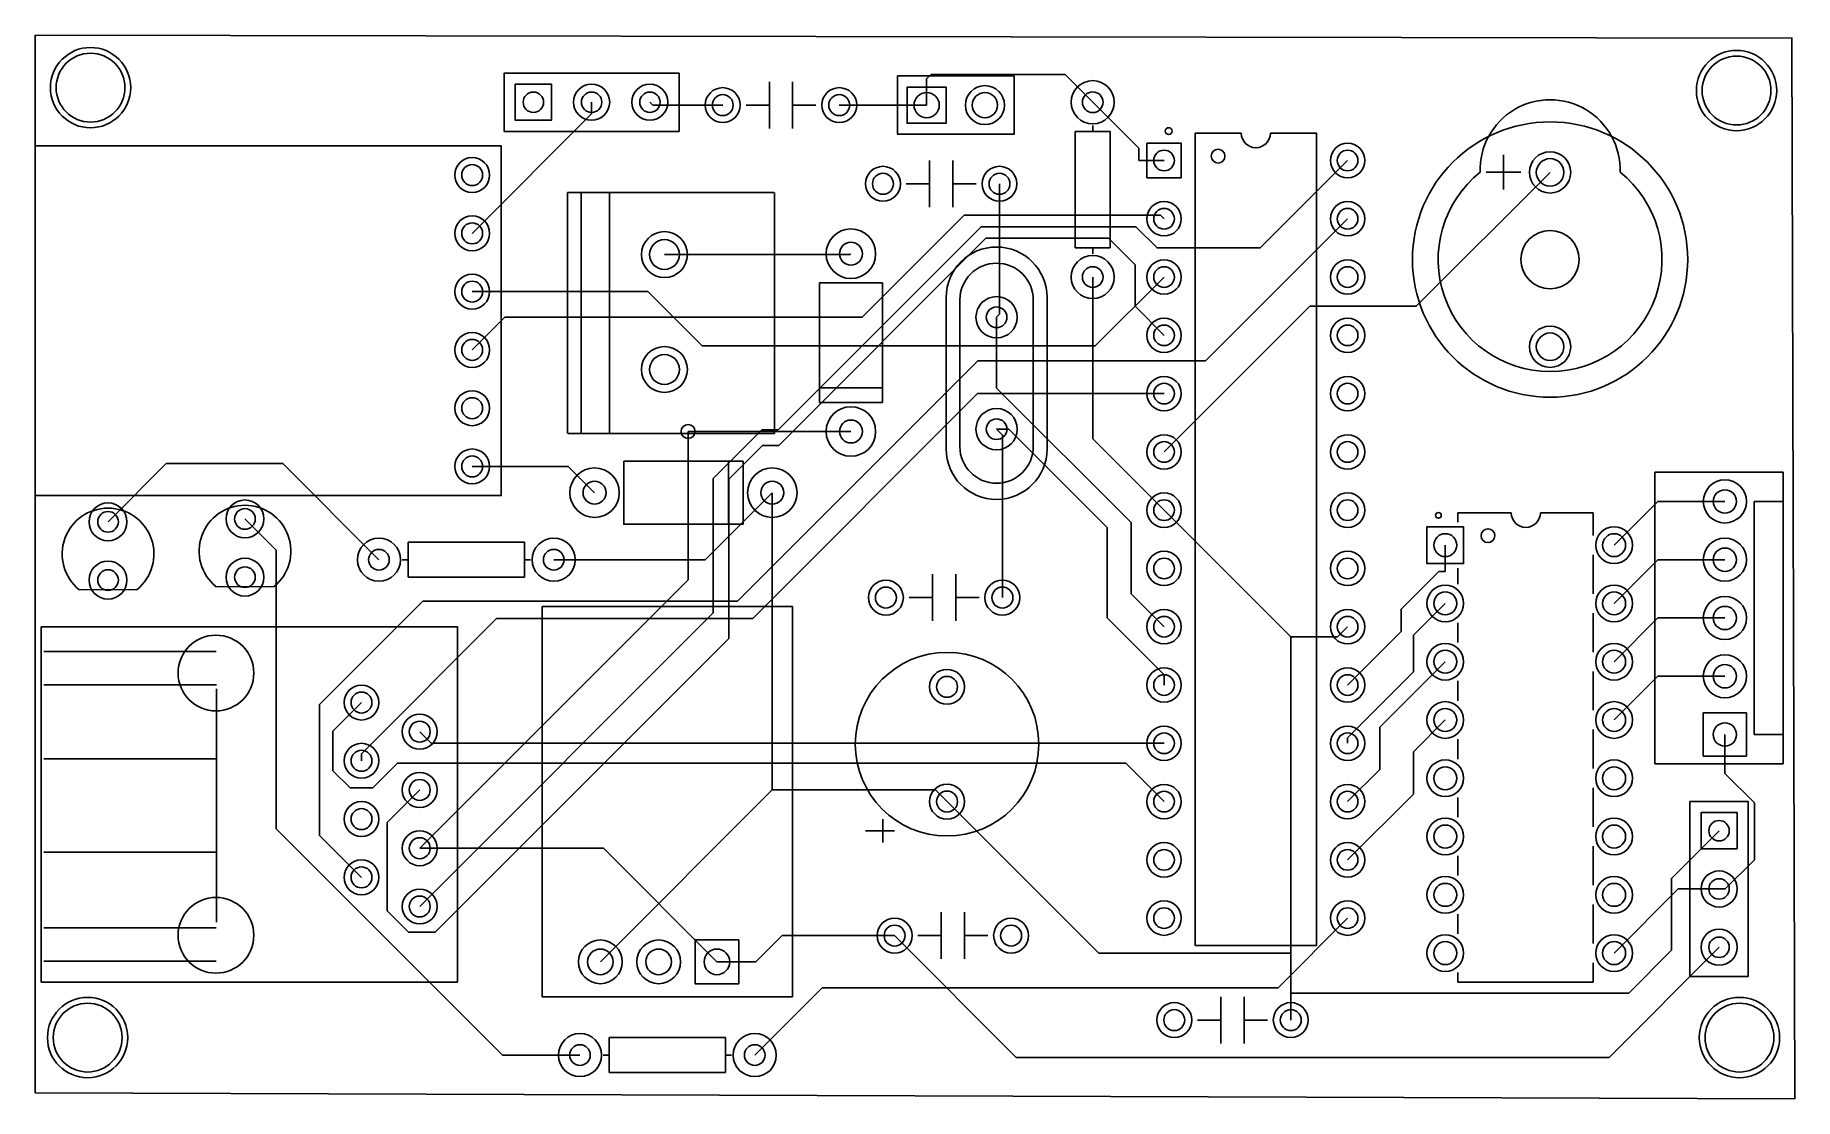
# Model space of a CAD drawing. Header units: millimetres. Extents: x 7.2 to 83.9, y -134.9 to -88.5.
import ezdxf

# ---------------------------------------------------------------- set-up
doc = ezdxf.new("R2010")
doc.units = ezdxf.units.MM

msp = doc.modelspace()

# ---------------------------------------------------------------- linework, layer by layer
for points in [[(83.947, -134.874), (7.239, -134.62), (7.239, -88.519), (83.82, -88.646), (83.947, -134.874)], [(28.169, -90.653), (29.743, -90.653), (29.743, -92.227), (28.169, -92.227)], [(45.251, -90.78), (46.951, -90.78), (46.951, -92.354), (45.251, -92.354)], [(27.559, -93.345), (27.559, -93.345), (7.239, -93.345), (7.239, -108.585), (27.559, -108.585), (27.559, -93.345)], [(55.702, -93.23), (57.202, -93.23), (57.202, -94.73), (55.702, -94.73)], [(44.171, -99.314), (44.171, -104.521), (41.427, -104.521), (41.427, -99.314), (44.171, -99.314)], [(32.893, -107.086), (38.1, -107.086), (38.1, -109.83), (32.893, -109.83), (32.893, -107.086)], [(69.51, -109.944), (69.51, -111.544), (67.91, -111.544), (67.91, -109.944)], [(75.27, -110.744), (75.27, -110.744)], [(76.87, -110.744), (76.87, -110.744)], [(67.91, -113.284), (67.91, -113.284)], [(69.51, -113.284), (69.51, -113.284)], [(75.27, -113.284), (75.27, -113.284)], [(76.87, -113.284), (76.87, -113.284)], [(67.91, -115.824), (67.91, -115.824)], [(69.51, -115.824), (69.51, -115.824)], [(75.27, -115.824), (75.27, -115.824)], [(76.87, -115.824), (76.87, -115.824)], [(79.959, -119.939), (79.959, -118.059), (81.839, -118.059), (81.839, -119.939)], [(67.91, -118.364), (67.91, -118.364)], [(69.51, -118.364), (69.51, -118.364)], [(75.27, -118.364), (75.27, -118.364)], [(76.87, -118.364), (76.87, -118.364)], [(67.91, -120.904), (67.91, -120.904)], [(69.51, -120.904), (69.51, -120.904)], [(75.27, -120.904), (75.27, -120.904)], [(76.87, -120.904), (76.87, -120.904)], [(81.432, -122.403), (81.432, -123.977), (79.858, -123.977), (79.858, -122.403)], [(67.91, -123.444), (67.91, -123.444)], [(69.51, -123.444), (69.51, -123.444)], [(75.27, -123.444), (75.27, -123.444)], [(76.87, -123.444), (76.87, -123.444)], [(67.91, -125.984), (67.91, -125.984)], [(69.51, -125.984), (69.51, -125.984)], [(75.27, -125.984), (75.27, -125.984)], [(76.87, -125.984), (76.87, -125.984)], [(36.004, -127.952), (37.909, -127.952), (37.909, -129.857), (36.004, -129.857)], [(67.91, -128.524), (67.91, -128.524)], [(69.51, -128.524), (69.51, -128.524)], [(75.27, -128.524), (75.27, -128.524)], [(76.87, -128.524), (76.87, -128.524)]]:
    msp.add_lwpolyline(points, close=True)
for points in [[(29.591, -90.17), (27.686, -90.17), (27.686, -92.71), (35.306, -92.71), (35.306, -90.17)], [(35.306, -90.17), (29.591, -90.17)], [(49.911, -90.297), (49.911, -92.837), (44.831, -92.837), (44.831, -90.297), (46.736, -90.297)], [(46.101, -90.427), (46.291, -90.239), (52.139, -90.239), (53.34, -91.44)], [(46.101, -91.567), (46.101, -90.427)], [(49.911, -90.297), (46.736, -90.297)], [(39.243, -92.583), (39.243, -90.551)], [(40.259, -91.567), (40.259, -90.551)], [(31.496, -91.44), (31.496, -91.948), (26.289, -97.155)], [(37.211, -91.567), (34.163, -91.567), (34.036, -91.44)], [(38.227, -91.567), (39.243, -91.567)], [(41.275, -91.567), (40.259, -91.567), (40.259, -92.583)], [(42.291, -91.567), (46.101, -91.567)], [(53.34, -91.44), (55.349, -93.449), (55.349, -93.98)], [(52.578, -92.71), (53.34, -92.71)], [(52.578, -97.79), (52.578, -92.71)], [(53.34, -92.71), (53.34, -92.456)], [(53.34, -92.71), (54.102, -92.71)], [(54.102, -92.71), (54.102, -97.79)], [(61.087, -92.79), (63.102, -92.79), (63.102, -128.19), (57.802, -128.19), (57.802, -92.79), (59.817, -92.79)], [(24.003, -126.495), (36.8, -113.695), (36.8, -107.833), (38.913, -105.72), (39.624, -105.72), (48.476, -96.868), (55.222, -96.868), (56.144, -97.79), (60.643, -97.79), (64.452, -93.98)], [(46.228, -96.012), (46.228, -93.98)], [(47.244, -94.996), (47.244, -93.98)], [(56.452, -93.98), (55.349, -93.98)], [(71.247, -93.726), (71.247, -95.25)], [(45.212, -94.996), (46.228, -94.996)], [(48.26, -94.996), (47.244, -94.996), (47.244, -96.012)], [(49.149, -100.81), (49.276, -100.683), (49.276, -94.996)], [(56.452, -106.68), (62.801, -100.33), (67.447, -100.33), (73.279, -94.498)], [(70.485, -94.488), (72.009, -94.488)], [(30.44, -95.379), (39.44, -95.379)], [(30.44, -105.879), (30.44, -95.379)], [(31.04, -105.879), (31.04, -95.379)], [(32.27, -105.909), (32.27, -95.409)], [(39.47, -105.879), (39.47, -95.379)], [(64.452, -96.52), (58.263, -102.71), (48.329, -102.71), (37.849, -113.19), (24.135, -113.19), (19.634, -117.691), (19.634, -123.393), (21.466, -125.225)], [(26.289, -102.235), (27.714, -100.81), (43.297, -100.81), (47.742, -96.365), (56.297, -96.365), (56.452, -96.52)], [(24.003, -121.415), (22.578, -122.837), (22.578, -126.683), (23.51, -127.615), (24.674, -127.615), (37.48, -114.808), (37.48, -107.864), (38.943, -106.401), (39.654, -106.401), (48.684, -97.371), (54.026, -97.371), (55.184, -98.529), (55.184, -100.333), (56.452, -101.6)], [(34.671, -98.08), (42.763, -98.08), (42.799, -98.044)], [(53.34, -97.79), (52.578, -97.79)], [(53.34, -97.79), (53.34, -98.044)], [(54.102, -97.79), (53.34, -97.79)], [(56.452, -99.06), (53.449, -102.062), (36.319, -102.062), (33.952, -99.695), (26.289, -99.695)], [(53.34, -99.06), (53.34, -106.108), (56.452, -109.22)], [(46.949, -106.551), (46.949, -99.951)], [(47.549, -100.051), (47.549, -106.451)], [(50.749, -106.451), (50.749, -100.051)], [(51.349, -99.951), (51.349, -106.551)], [(49.149, -100.81), (49.149, -103.899), (55.014, -109.764), (55.014, -112.862), (56.452, -114.3)], [(56.452, -104.14), (48.321, -104.14), (38.517, -113.944), (27.356, -113.944), (21.466, -119.835), (21.466, -120.145)], [(44.171, -103.886), (41.427, -103.886)], [(24.003, -123.955), (35.702, -112.253), (35.702, -105.791)], [(42.799, -105.791), (35.702, -105.791)], [(49.149, -105.692), (49.685, -105.692), (53.975, -109.982), (53.975, -113.919), (56.452, -116.395), (56.452, -116.84)], [(49.149, -105.692), (49.403, -105.946), (49.403, -113.03)], [(30.47, -105.879), (39.47, -105.879)], [(22.225, -111.379), (18.034, -107.188), (12.954, -107.188), (10.414, -109.728)], [(31.623, -108.458), (30.48, -107.315), (26.289, -107.315)], [(37.465, -107.086), (37.465, -109.83)], [(77.851, -107.569), (83.439, -107.569)], [(77.851, -107.569), (77.851, -120.269)], [(83.439, -107.569), (83.439, -118.999)], [(29.845, -111.379), (36.449, -111.379), (39.37, -108.458)], [(39.37, -108.458), (39.37, -121.412)], [(80.899, -108.839), (77.975, -108.839), (76.07, -110.744)], [(82.169, -118.999), (82.169, -108.839)], [(82.169, -108.839), (83.439, -108.839)], [(30.988, -132.969), (27.61, -132.969), (17.744, -123.106), (17.744, -110.962), (16.383, -109.601)], [(61.976, -114.745), (56.452, -109.22)], [(69.26, -109.334), (71.585, -109.334)], [(69.26, -109.334), (69.26, -109.746)], [(75.16, -109.334), (72.855, -109.334)], [(75.16, -109.334), (75.16, -110.323)], [(23.495, -111.379), (23.495, -110.617)], [(23.495, -110.617), (28.575, -110.617)], [(28.575, -110.617), (28.575, -111.379)], [(68.71, -110.744), (68.71, -111.897)], [(75.16, -111.165), (75.16, -112.863)], [(23.495, -111.379), (23.241, -111.379)], [(23.495, -112.141), (23.495, -111.379)], [(28.575, -111.379), (28.829, -111.379)], [(28.575, -111.379), (28.575, -112.141)], [(64.452, -116.84), (66.787, -114.506), (66.787, -113.533), (68.423, -111.897), (68.71, -111.897)], [(69.26, -111.742), (69.26, -112.445)], [(80.899, -111.379), (77.975, -111.379), (76.07, -113.284)], [(11.684, -112.679), (9.136, -112.685)], [(17.653, -112.552), (15.105, -112.558)], [(28.575, -112.141), (23.495, -112.141)], [(46.355, -114.046), (46.355, -112.014)], [(47.371, -113.03), (47.371, -112.014)], [(29.337, -130.429), (29.337, -113.411)], [(29.337, -113.411), (40.259, -113.411)], [(40.259, -130.429), (40.259, -113.411)], [(45.339, -113.03), (46.355, -113.03)], [(48.387, -113.03), (47.371, -113.03), (47.371, -114.046)], [(64.452, -119.38), (64.452, -119.136), (67.323, -116.266), (67.323, -114.673), (68.71, -113.284)], [(69.26, -114.124), (69.26, -114.985)], [(75.16, -113.705), (75.16, -115.403)], [(80.899, -113.919), (77.975, -113.919), (76.07, -115.824)], [(7.493, -129.798), (7.493, -114.298)], [(7.493, -114.301), (25.654, -114.301)], [(25.654, -129.795), (25.654, -114.295)], [(61.976, -114.745), (64.008, -114.745), (64.452, -114.3)], [(61.976, -128.532), (61.976, -114.745)], [(15.133, -115.378), (7.62, -115.378)], [(64.452, -121.92), (65.855, -120.518), (65.855, -118.681), (68.71, -115.824)], [(75.16, -116.245), (75.16, -117.943)], [(80.899, -116.459), (77.975, -116.459), (76.07, -118.364)], [(7.62, -116.828), (15.141, -116.828)], [(15.137, -117.006), (15.137, -127.171)], [(69.26, -116.664), (69.26, -117.525)], [(21.466, -117.605), (20.221, -118.847), (20.221, -120.581), (20.963, -121.323), (21.956, -121.323), (23.028, -120.249), (54.783, -120.249), (56.452, -121.92)], [(24.003, -118.875), (24.508, -119.38), (56.452, -119.38)], [(64.452, -124.46), (67.323, -121.59), (67.323, -119.753), (68.71, -118.364)], [(75.16, -118.785), (75.16, -120.483)], [(69.26, -119.204), (69.26, -120.065)], [(80.899, -118.999), (80.899, -120.691)], [(83.439, -118.999), (82.169, -118.999)], [(83.439, -118.999), (83.439, -120.269)], [(7.62, -120.056), (15.137, -120.056)], [(77.851, -120.269), (83.439, -120.269)], [(80.899, -120.691), (82.184, -121.973), (82.184, -124.46), (80.914, -125.73), (80.645, -125.73)], [(39.37, -121.412), (31.877, -128.905)], [(46.99, -121.92), (46.482, -121.412), (39.37, -121.412)], [(61.976, -128.532), (53.602, -128.532), (46.99, -121.92)], [(69.26, -121.744), (69.26, -122.605)], [(75.16, -121.325), (75.16, -123.023)], [(81.915, -123.825), (81.915, -121.92), (79.375, -121.92), (79.375, -129.54), (81.915, -129.54)], [(44.196, -123.444), (44.196, -122.682)], [(43.434, -123.19), (44.704, -123.19)], [(44.196, -123.444), (44.196, -123.698)], [(61.976, -130.264), (76.705, -130.264), (78.567, -128.402), (78.567, -125.27), (80.645, -123.19)], [(7.62, -124.12), (15.137, -124.12)], [(24.003, -123.955), (32.007, -123.955), (36.957, -128.905)], [(75.16, -123.865), (75.16, -125.563)], [(81.915, -129.54), (81.915, -123.825)], [(69.26, -124.284), (69.26, -125.145)], [(80.645, -125.73), (78.864, -125.73), (76.07, -128.524)], [(75.16, -126.405), (75.16, -128.103)], [(38.608, -132.969), (41.547, -130.033), (61.42, -130.033), (64.452, -127)], [(45.72, -127.762), (46.736, -127.762), (46.736, -126.746)], [(47.752, -126.746), (47.752, -128.778)], [(69.26, -126.824), (69.26, -127.685)], [(15.133, -127.428), (7.62, -127.428)], [(44.704, -127.762), (39.804, -127.762), (38.661, -128.905)], [(44.704, -127.762), (50.01, -133.068), (75.847, -133.068), (80.645, -128.27)], [(46.736, -127.762), (46.736, -128.778)], [(48.768, -127.762), (47.752, -127.762)], [(61.976, -130.264), (61.976, -128.532)], [(15.133, -128.878), (7.62, -128.878)], [(36.957, -128.905), (38.661, -128.905)], [(69.26, -129.794), (69.26, -129.364)], [(75.16, -128.945), (75.16, -129.794)], [(7.493, -129.795), (25.654, -129.795)], [(61.976, -131.445), (61.976, -130.264)], [(75.16, -129.794), (69.26, -129.794)], [(29.337, -130.429), (40.259, -130.429)], [(58.928, -132.461), (58.928, -130.429)], [(59.944, -131.445), (59.944, -130.429)], [(57.912, -131.445), (58.928, -131.445)], [(60.96, -131.445), (59.944, -131.445), (59.944, -132.461)], [(32.258, -132.969), (32.258, -132.207)], [(32.258, -132.207), (37.338, -132.207)], [(37.338, -132.207), (37.338, -132.969)], [(32.258, -132.969), (32.004, -132.969)], [(32.258, -133.731), (32.258, -132.969)], [(37.338, -132.969), (37.592, -132.969)], [(37.338, -132.969), (37.338, -133.731)], [(37.338, -133.731), (32.258, -133.731)]]:
    msp.add_lwpolyline(points)
for centre, radius in [((9.652, -90.805), 1.75), ((9.652, -90.805), 1.5), ((81.407, -90.932), 1.75), ((81.407, -90.932), 1.5), ((53.34, -91.44), 0.94), ((28.956, -91.44), 0.445), ((31.496, -91.44), 0.787), ((31.496, -91.44), 0.445), ((34.036, -91.44), 0.787), ((34.036, -91.44), 0.445), ((37.211, -91.567), 0.762), ((37.211, -91.567), 0.457), ((42.291, -91.567), 0.762), ((42.291, -91.567), 0.457), ((46.101, -91.567), 0.55), ((48.641, -91.567), 0.85), ((48.641, -91.567), 0.55), ((53.34, -91.44), 0.45), ((73.279, -98.298), 5.999), ((56.452, -93.98), 0.45), ((64.452, -93.98), 0.75), ((64.452, -93.98), 0.45), ((26.289, -94.615), 0.762), ((26.289, -94.615), 0.457), ((44.196, -94.996), 0.762), ((49.276, -94.996), 0.762), ((73.279, -94.498), 0.9), ((73.279, -94.498), 0.6), ((44.196, -94.996), 0.457), ((49.276, -94.996), 0.457), ((56.452, -96.52), 0.75), ((64.452, -96.52), 0.75), ((26.289, -97.155), 0.762), ((56.452, -96.52), 0.45), ((64.452, -96.52), 0.45), ((26.289, -97.155), 0.457), ((34.671, -98.08), 1), ((42.799, -98.044), 1.079), ((73.279, -98.298), 1.27), ((34.671, -98.08), 0.65), ((42.799, -98.044), 0.5), ((53.34, -99.06), 0.94), ((26.289, -99.695), 0.762), ((53.34, -99.06), 0.45), ((56.452, -99.06), 0.75), ((56.452, -99.06), 0.45), ((64.452, -99.06), 0.75), ((64.452, -99.06), 0.45), ((26.289, -99.695), 0.457), ((49.149, -100.811), 0.9), ((49.149, -100.811), 0.45), ((56.452, -101.6), 0.75), ((56.452, -101.6), 0.45), ((64.452, -101.6), 0.75), ((64.452, -101.6), 0.45), ((73.279, -102.098), 0.9), ((26.289, -102.235), 0.762), ((26.289, -102.235), 0.457), ((73.279, -102.098), 0.6), ((34.671, -103.088), 1), ((34.671, -103.088), 0.65), ((56.452, -104.14), 0.75), ((64.452, -104.14), 0.75), ((26.289, -104.775), 0.762), ((26.289, -104.775), 0.457), ((56.452, -104.14), 0.45), ((64.452, -104.14), 0.45), ((42.799, -105.791), 1.079), ((49.149, -105.691), 0.9), ((35.702, -105.791), 0.305), ((42.799, -105.791), 0.5), ((49.149, -105.691), 0.45), ((26.289, -107.315), 0.762), ((26.289, -107.315), 0.762), ((56.452, -106.68), 0.75), ((56.452, -106.68), 0.45), ((64.452, -106.68), 0.75), ((64.452, -106.68), 0.45), ((26.289, -107.315), 0.457), ((26.289, -107.315), 0.457), ((31.623, -108.458), 1.079), ((39.37, -108.458), 1.079), ((31.623, -108.458), 0.5), ((39.37, -108.458), 0.5), ((80.899, -108.839), 0.94), ((10.414, -109.728), 0.826), ((16.383, -109.601), 0.826), ((56.452, -109.22), 0.75), ((56.452, -109.22), 0.45), ((64.452, -109.22), 0.75), ((64.452, -109.22), 0.45), ((80.899, -108.839), 0.508), ((10.414, -109.728), 0.45), ((16.383, -109.601), 0.45), ((22.225, -111.379), 0.94), ((29.845, -111.379), 0.94), ((68.71, -110.744), 0.5), ((76.07, -110.744), 0.5), ((80.899, -111.379), 0.94), ((22.225, -111.379), 0.45), ((29.845, -111.379), 0.45), ((56.452, -111.76), 0.75), ((64.452, -111.76), 0.75), ((80.899, -111.379), 0.508), ((10.414, -112.268), 0.826), ((10.414, -112.268), 0.45), ((16.383, -112.141), 0.826), ((16.383, -112.141), 0.45), ((56.452, -111.76), 0.45), ((64.452, -111.76), 0.45), ((44.323, -113.03), 0.762), ((44.323, -113.03), 0.457), ((49.403, -113.03), 0.762), ((49.403, -113.03), 0.457), ((68.71, -113.284), 0.5), ((76.07, -113.284), 0.5), ((80.899, -113.919), 0.94), ((80.899, -113.919), 0.508), ((56.452, -114.3), 0.75), ((56.452, -114.3), 0.45), ((64.452, -114.3), 0.75), ((64.452, -114.3), 0.45), ((15.119, -116.318), 1.65), ((46.99, -119.42), 4), ((68.71, -115.824), 0.5), ((76.07, -115.824), 0.5), ((80.899, -116.459), 0.94), ((46.99, -116.919), 0.762), ((46.99, -116.919), 0.457), ((56.452, -116.84), 0.75), ((56.452, -116.84), 0.45), ((64.452, -116.84), 0.75), ((64.452, -116.84), 0.45), ((80.899, -116.459), 0.508), ((21.464, -117.603), 0.762), ((21.464, -117.603), 0.457), ((24.002, -118.873), 0.762), ((68.71, -118.364), 0.5), ((76.07, -118.364), 0.5), ((24.002, -118.873), 0.457), ((56.452, -119.38), 0.75), ((64.452, -119.38), 0.75), ((80.899, -118.999), 0.508), ((21.464, -120.143), 0.762), ((56.452, -119.38), 0.45), ((64.452, -119.38), 0.45), ((21.464, -120.143), 0.457), ((68.71, -120.904), 0.5), ((76.07, -120.904), 0.5), ((24.002, -121.413), 0.762), ((24.002, -121.413), 0.457), ((46.99, -121.92), 0.762), ((56.452, -121.92), 0.75), ((64.452, -121.92), 0.75), ((21.464, -122.683), 0.762), ((46.99, -121.92), 0.457), ((56.452, -121.92), 0.45), ((64.452, -121.92), 0.45), ((21.464, -122.683), 0.457), ((24.002, -123.953), 0.762), ((24.002, -123.953), 0.457), ((68.71, -123.444), 0.5), ((76.07, -123.444), 0.5), ((80.645, -123.19), 0.445), ((56.452, -124.46), 0.75), ((56.452, -124.46), 0.45), ((64.452, -124.46), 0.75), ((64.452, -124.46), 0.45), ((21.464, -125.223), 0.762), ((21.464, -125.223), 0.457), ((80.645, -125.73), 0.787), ((24.002, -126.493), 0.762), ((68.71, -125.984), 0.5), ((76.07, -125.984), 0.5), ((80.645, -125.73), 0.445), ((15.119, -127.748), 1.65), ((24.002, -126.493), 0.457), ((56.452, -127), 0.75), ((56.452, -127), 0.45), ((64.452, -127), 0.75), ((64.452, -127), 0.45), ((44.704, -127.762), 0.762), ((44.704, -127.762), 0.457), ((49.784, -127.762), 0.762), ((49.784, -127.762), 0.457), ((31.877, -128.905), 0.953), ((34.417, -128.905), 0.953), ((68.71, -128.524), 0.5), ((76.07, -128.524), 0.5), ((80.645, -128.27), 0.787), ((80.645, -128.27), 0.445), ((31.877, -128.905), 0.559), ((34.417, -128.905), 0.559), ((36.957, -128.905), 0.559), ((9.525, -132.207), 1.75), ((9.525, -132.207), 1.5), ((56.896, -131.445), 0.762), ((56.896, -131.445), 0.457), ((61.976, -131.445), 0.762), ((61.976, -131.445), 0.457), ((81.534, -132.207), 1.75), ((81.534, -132.207), 1.5), ((30.988, -132.969), 0.94), ((30.988, -132.969), 0.45), ((38.608, -132.969), 0.94), ((38.608, -132.969), 0.45)]:
    msp.add_circle(centre, radius)
for centre, radius, start, end in [((73.279, -94.384), 3.05, 358.04345, 181.95655), ((56.653, -92.7), 0.15, 90, 89.51493), ((60.452, -92.789), 0.635, 180, 0), ((58.804, -93.79), 0.3, 90, 89.51489), ((73.279, -98.298), 4.879, 128.6607, 51.3393), ((49.149, -99.951), 2.2, 359.99339, 179.99338), ((49.149, -100.057), 1.6, 0.23544, 179.77911), ((49.149, -106.551), 2.2, 179.99305, 359.99305), ((49.149, -106.445), 1.6, 180.23588, 359.77958), ((10.416, -111.132), 2, 309.32595, 230.67405), ((16.385, -111.005), 2, 309.32595, 230.67405), ((68.411, -109.444), 0.125, 90.58217, 89.41783), ((72.22, -109.335), 0.635, 180, 0), ((70.572, -110.333), 0.3, 90, 89.51489), ((76.07, -110.744), 0.8, 360, 540), ((76.07, -110.744), 0.8, 540, 360), ((68.71, -113.284), 0.8, 360, 540), ((76.07, -113.284), 0.8, 360, 540), ((68.71, -113.284), 0.8, 540, 360), ((76.07, -113.284), 0.8, 540, 360), ((68.71, -115.824), 0.8, 360, 540), ((76.07, -115.824), 0.8, 360, 540), ((68.71, -115.824), 0.8, 540, 360), ((76.07, -115.824), 0.8, 540, 360), ((68.71, -118.364), 0.8, 360, 540), ((76.07, -118.364), 0.8, 360, 540), ((68.71, -118.364), 0.8, 540, 360), ((76.07, -118.364), 0.8, 540, 360), ((68.71, -120.904), 0.8, 360, 540), ((76.07, -120.904), 0.8, 360, 540), ((68.71, -120.904), 0.8, 540, 360), ((76.07, -120.904), 0.8, 540, 360), ((68.71, -123.444), 0.8, 360, 540), ((76.07, -123.444), 0.8, 360, 540), ((68.71, -123.444), 0.8, 540, 360), ((76.07, -123.444), 0.8, 540, 360), ((68.71, -125.984), 0.8, 360, 540), ((76.07, -125.984), 0.8, 360, 540), ((68.71, -125.984), 0.8, 540, 360), ((76.07, -125.984), 0.8, 540, 360), ((68.71, -128.524), 0.8, 360, 540), ((76.07, -128.524), 0.8, 360, 540), ((68.71, -128.524), 0.8, 540, 360), ((76.07, -128.524), 0.8, 540, 360)]:
    msp.add_arc(centre, radius, start, end)

doc.saveas('drawing.dxf')
